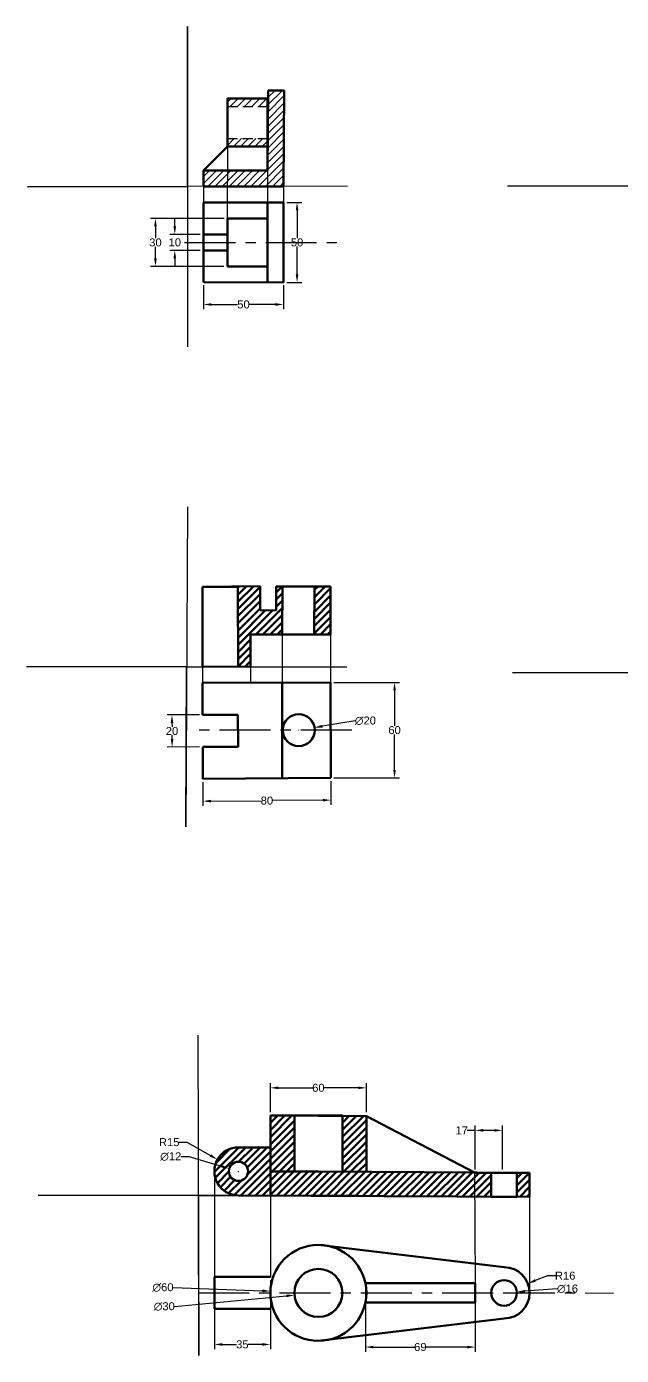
# Model space of a CAD drawing. Header units: millimetres. Extents: x -159 to 750, y -220 to 611.
# Drawn here: x -159 to 212, y -220 to 611 of the extents above; entities that cross this region are included whole.
import ezdxf

# ---------------------------------------------------------------- set-up
doc = ezdxf.new("R2010")
doc.units = ezdxf.units.MM
doc.linetypes.add('CENTER', pattern=[50.8, 31.75, -6.35, 6.35, -6.35])
doc.linetypes.add('HIDDEN', pattern=[9.525, 6.35, -3.175])
for name, color, linetype in [('CENTRE', 8, 'CENTER'), ('DIM', 12, 'Continuous'), ('HIDDEN', 101, 'HIDDEN'), ('PROJECTIN', 101, 'Continuous')]:
    doc.layers.add(name, color=color, linetype=linetype)
doc.layers.add('OBJECT', color=250, linetype='Continuous', lineweight=50)
doc.styles.get("Standard").update_dxf_attribs({"font": 'arial.ttf'})
doc.dimstyles.new('kunal', dxfattribs={"dimtxt": 5, "dimasz": 5, "dimexe": 3, "dimexo": 2, "dimgap": 0.09, "dimtad": 0, "dimtih": 1, "dimtoh": 1, "dimdec": 0, "dimzin": 0, "dimdsep": 46, "dimtxsty": 'Standard', "dimcen": 0.09, "dimadec": 0, "dimazin": 0, "dimtfac": 1, "dimtdec": 0, "dimtofl": 0, "dimtmove": 0, "dimatfit": 3, "dimfxl": 1, "dimtolj": 1, "dimtzin": 0, "dimarcsym": 0})

# ---------------------------------------------------------------- blocks, each defined once
blk = doc.blocks.new('*D22')
at = {"layer": 'Defpoints', "color": 0, "transparency": 16777216}
for p in [(8.11, -181.95), (37.98, -179.13)]:
    blk.add_point(p, dxfattribs=at)
at = {"layer": 'DIM', "color": 0, "lineweight": -2, "transparency": 16777216}
for p, q in [((-66.85, -189.03), (3.13, -182.42)), ((22.96, -180.54), (23.14, -180.54)), ((23.05, -180.63), (23.05, -180.45))]:
    blk.add_line(p, q, dxfattribs=at)
at = {"layer": 'DIM', "color": 0, "transparency": 16777216}
blk.add_solid([(3.06, -181.59), (3.21, -183.25), (8.11, -181.95)], dxfattribs=at)
at = {"layer": 'DIM', "color": 0, "transparency": 16777216, "insert": (-73.23, -189.03), "char_height": 5, "attachment_point": 5}
blk.add_mtext('\\A1;∅30', dxfattribs=at)
blk = doc.blocks.new('*D23')
at = {"layer": 'Defpoints', "color": 0, "transparency": 16777216}
for p in [(-6.93, -179.43), (53.02, -181.66)]:
    blk.add_point(p, dxfattribs=at)
at = {"layer": 'DIM', "color": 0, "lineweight": -2, "transparency": 16777216}
for p, q in [((-67.67, -177.17), (-11.93, -179.24)), ((22.96, -180.54), (23.14, -180.54)), ((23.05, -180.63), (23.05, -180.45))]:
    blk.add_line(p, q, dxfattribs=at)
at = {"layer": 'DIM', "color": 0, "transparency": 16777216}
blk.add_solid([(-11.9, -178.41), (-11.96, -180.07), (-6.93, -179.43)], dxfattribs=at)
at = {"layer": 'DIM', "color": 0, "transparency": 16777216, "insert": (-74.05, -177.17), "char_height": 5, "attachment_point": 5}
blk.add_mtext('\\A1;∅60', dxfattribs=at)
blk = doc.blocks.new('*D24')
at = {"layer": 'Defpoints', "color": 0, "transparency": 16777216}
for p in [(131.07, -181.15), (147.02, -179.93)]:
    blk.add_point(p, dxfattribs=at)
at = {"layer": 'DIM', "color": 0, "lineweight": -2, "transparency": 16777216}
for p, q in [((138.96, -180.54), (139.14, -180.54)), ((139.05, -180.63), (139.05, -180.45)), ((172.29, -177.99), (152.01, -179.55))]:
    blk.add_line(p, q, dxfattribs=at)
at = {"layer": 'DIM', "color": 0, "transparency": 16777216}
blk.add_solid([(151.94, -178.71), (152.07, -180.38), (147.02, -179.93)], dxfattribs=at)
at = {"layer": 'DIM', "color": 0, "transparency": 16777216, "insert": (178.68, -177.99), "char_height": 5, "attachment_point": 5}
blk.add_mtext('\\A1;∅16', dxfattribs=at)
blk = doc.blocks.new('*D25')
at = {"layer": 'Defpoints', "color": 0, "transparency": 16777216}
for p in [(139.05, -180.54), (153.92, -174.65)]:
    blk.add_point(p, dxfattribs=at)
at = {"layer": 'DIM', "color": 0, "lineweight": -2, "transparency": 16777216}
for p, q in [((166.15, -169.81), (158.57, -172.81)), ((171.15, -169.81), (166.15, -169.81)), ((138.96, -180.54), (139.14, -180.54)), ((139.05, -180.63), (139.05, -180.45))]:
    blk.add_line(p, q, dxfattribs=at)
at = {"layer": 'DIM', "color": 0, "transparency": 16777216}
blk.add_solid([(158.26, -172.04), (158.88, -173.58), (153.92, -174.65)], dxfattribs=at)
at = {"layer": 'DIM', "color": 0, "transparency": 16777216, "insert": (177.21, -169.81), "char_height": 5, "attachment_point": 5}
blk.add_mtext('\\A1;R16', dxfattribs=at)
blk = doc.blocks.new('*D26')
at = {"layer": 'Defpoints', "color": 0, "transparency": 16777216}
for p in [(52.44, -174.54), (121.05, -174.54), (121.05, -214.39)]:
    blk.add_point(p, dxfattribs=at)
at = {"layer": 'DIM', "color": 0, "lineweight": -2, "transparency": 16777216}
for p, q in [((52.44, -176.54), (52.44, -217.39)), ((121.05, -176.54), (121.05, -217.39)), ((57.44, -214.39), (83.05, -214.39)), ((116.05, -214.39), (90.43, -214.39))]:
    blk.add_line(p, q, dxfattribs=at)
at = {"layer": 'DIM', "color": 0, "transparency": 16777216}
for points in [[(57.44, -213.56), (57.44, -215.22), (52.44, -214.39)], [(116.05, -213.56), (116.05, -215.22), (121.05, -214.39)]]:
    blk.add_solid(points, dxfattribs=at)
at = {"layer": 'DIM', "color": 0, "transparency": 16777216, "insert": (86.74, -214.39), "char_height": 5, "attachment_point": 5}
blk.add_mtext('\\A1;69', dxfattribs=at)
blk = doc.blocks.new('*D27')
at = {"layer": 'Defpoints', "color": 0, "transparency": 16777216}
for p in [(-41.95, -170.56), (-6.95, -170.56), (-41.95, -212.75)]:
    blk.add_point(p, dxfattribs=at)
at = {"layer": 'DIM', "color": 0, "lineweight": -2, "transparency": 16777216}
for p, q in [((-41.95, -172.56), (-41.95, -215.75)), ((-6.95, -172.56), (-6.95, -215.75)), ((-36.95, -212.75), (-28.14, -212.75)), ((-11.95, -212.75), (-20.77, -212.75))]:
    blk.add_line(p, q, dxfattribs=at)
at = {"layer": 'DIM', "color": 0, "transparency": 16777216}
for points in [[(-36.95, -211.92), (-36.95, -213.59), (-41.95, -212.75)], [(-11.95, -211.92), (-11.95, -213.59), (-6.95, -212.75)]]:
    blk.add_solid(points, dxfattribs=at)
at = {"layer": 'DIM', "color": 0, "transparency": 16777216, "insert": (-24.45, -212.75), "char_height": 5, "attachment_point": 5}
blk.add_mtext('\\A1;35', dxfattribs=at)
blk = doc.blocks.new('*D28')
at = {"layer": 'Defpoints', "color": 0, "transparency": 16777216}
for p in [(-32.65, -102.9), (-21.15, -106.33)]:
    blk.add_point(p, dxfattribs=at)
at = {"layer": 'DIM', "color": 0, "lineweight": -2, "transparency": 16777216}
for p, q in [((-62.84, -95.37), (-57.84, -95.37)), ((-57.84, -95.37), (-37.44, -101.46)), ((-26.99, -104.61), (-26.81, -104.61)), ((-26.9, -104.7), (-26.9, -104.52))]:
    blk.add_line(p, q, dxfattribs=at)
at = {"layer": 'DIM', "color": 0, "transparency": 16777216}
blk.add_solid([(-37.2, -100.67), (-37.68, -102.26), (-32.65, -102.9)], dxfattribs=at)
at = {"layer": 'DIM', "color": 0, "transparency": 16777216, "insert": (-69.2, -95.37), "char_height": 5, "attachment_point": 5}
blk.add_mtext('\\A1;∅12', dxfattribs=at)
blk = doc.blocks.new('*D29')
at = {"layer": 'Defpoints', "color": 0, "transparency": 16777216}
for p in [(-40, -97.2), (-26.95, -104.61)]:
    blk.add_point(p, dxfattribs=at)
at = {"layer": 'DIM', "color": 0, "lineweight": -2, "transparency": 16777216}
for p, q in [((-64.07, -86.37), (-59.07, -86.37)), ((-59.07, -86.37), (-44.34, -94.73)), ((-27.04, -104.61), (-26.86, -104.61)), ((-26.95, -104.7), (-26.95, -104.52))]:
    blk.add_line(p, q, dxfattribs=at)
at = {"layer": 'DIM', "color": 0, "transparency": 16777216}
blk.add_solid([(-43.93, -94.01), (-44.75, -95.46), (-40, -97.2)], dxfattribs=at)
at = {"layer": 'DIM', "color": 0, "transparency": 16777216, "insert": (-70.15, -86.37), "char_height": 5, "attachment_point": 5}
blk.add_mtext('\\A1;R15', dxfattribs=at)
blk = doc.blocks.new('*D30')
at = {"layer": 'Defpoints', "color": 0, "transparency": 16777216}
for p in [(53.05, -52.42), (-6.95, -69.68), (53.05, -69.68)]:
    blk.add_point(p, dxfattribs=at)
at = {"layer": 'DIM', "color": 0, "lineweight": -2, "transparency": 16777216}
for p, q in [((-6.95, -67.68), (-6.95, -49.42)), ((53.05, -67.68), (53.05, -49.42)), ((-1.95, -52.42), (19.37, -52.42)), ((48.05, -52.42), (26.72, -52.42))]:
    blk.add_line(p, q, dxfattribs=at)
at = {"layer": 'DIM', "color": 0, "transparency": 16777216}
for points in [[(-1.95, -51.59), (-1.95, -53.26), (-6.95, -52.42)], [(48.05, -51.59), (48.05, -53.26), (53.05, -52.42)]]:
    blk.add_solid(points, dxfattribs=at)
at = {"layer": 'DIM', "color": 0, "transparency": 16777216, "insert": (23.05, -52.42), "char_height": 5, "attachment_point": 5}
blk.add_mtext('\\A1;60', dxfattribs=at)
blk = doc.blocks.new('*D31')
at = {"layer": 'Defpoints', "color": 0, "transparency": 16777216}
for p in [(121.05, -79), (121.05, -105.54), (138.05, -105.54)]:
    blk.add_point(p, dxfattribs=at)
at = {"layer": 'DIM', "color": 0, "lineweight": -2, "transparency": 16777216}
for p, q in [((121.05, -79), (116.05, -79)), ((121.05, -103.54), (121.05, -76)), ((133.05, -79), (126.05, -79)), ((138.05, -103.54), (138.05, -76))]:
    blk.add_line(p, q, dxfattribs=at)
at = {"layer": 'DIM', "color": 0, "transparency": 16777216}
for points in [[(126.05, -78.16), (126.05, -79.83), (121.05, -79)], [(133.05, -78.16), (133.05, -79.83), (138.05, -79)]]:
    blk.add_solid(points, dxfattribs=at)
at = {"layer": 'DIM', "color": 0, "transparency": 16777216, "insert": (112.61, -79), "char_height": 5, "attachment_point": 5}
blk.add_mtext('\\A1;17', dxfattribs=at)
blk = doc.blocks.new('*D41')
at = {"layer": 'Defpoints', "color": 0, "transparency": 16777216}
for p in [(30.78, 141.24), (-49.22, 140.57), (30.89, 127.35)]:
    blk.add_point(p, dxfattribs=at)
at = {"layer": 'DIM', "color": 0, "lineweight": -2, "transparency": 16777216}
for p, q in [((-49.2, 138.57), (-49.08, 123.68)), ((30.79, 139.24), (30.92, 124.35)), ((-44.1, 126.72), (-12.77, 126.99)), ((25.89, 127.31), (-5.44, 127.05))]:
    blk.add_line(p, q, dxfattribs=at)
at = {"layer": 'DIM', "color": 0, "transparency": 16777216}
for points in [[(-44.11, 127.56), (-44.1, 125.89), (-49.1, 126.68)], [(25.89, 128.14), (25.9, 126.48), (30.89, 127.35)]]:
    blk.add_solid(points, dxfattribs=at)
at = {"layer": 'DIM', "color": 0, "transparency": 16777216, "insert": (-9.11, 127.02), "char_height": 5, "attachment_point": 5}
blk.add_mtext('\\A1;80', dxfattribs=at)
blk = doc.blocks.new('*D42')
at = {"layer": 'Defpoints', "color": 0, "transparency": 16777216}
for p in [(0.88, 169.41), (20.61, 172.7)]:
    blk.add_point(p, dxfattribs=at)
at = {"layer": 'DIM', "color": 0, "lineweight": -2, "transparency": 16777216}
for p, q in [((46.03, 176.93), (25.54, 173.52)), ((10.66, 171.06), (10.84, 171.06)), ((10.75, 170.97), (10.75, 171.15))]:
    blk.add_line(p, q, dxfattribs=at)
at = {"layer": 'DIM', "color": 0, "transparency": 16777216}
blk.add_solid([(25.41, 174.34), (25.68, 172.7), (20.61, 172.7)], dxfattribs=at)
at = {"layer": 'DIM', "color": 0, "transparency": 16777216, "insert": (52.41, 176.93), "char_height": 5, "attachment_point": 5}
blk.add_mtext('\\A1;∅20', dxfattribs=at)
blk = doc.blocks.new('*D43')
at = {"layer": 'Defpoints', "color": 0, "transparency": 16777216}
for p in [(30.72, 200.87), (30.78, 141.24), (70.63, 141.24)]:
    blk.add_point(p, dxfattribs=at)
at = {"layer": 'DIM', "color": 0, "lineweight": -2, "transparency": 16777216}
for p, q in [((32.72, 200.87), (73.63, 200.87)), ((70.63, 195.87), (70.63, 173.7)), ((70.63, 146.24), (70.63, 168.41)), ((32.78, 141.24), (73.63, 141.24))]:
    blk.add_line(p, q, dxfattribs=at)
at = {"layer": 'DIM', "color": 0, "transparency": 16777216}
for points in [[(69.79, 195.87), (71.46, 195.87), (70.63, 200.87)], [(69.79, 146.24), (71.46, 146.24), (70.63, 141.24)]]:
    blk.add_solid(points, dxfattribs=at)
at = {"layer": 'DIM', "color": 0, "transparency": 16777216, "insert": (70.63, 171.06), "char_height": 5, "attachment_point": 5}
blk.add_mtext('\\A1;60', dxfattribs=at)
blk = doc.blocks.new('*D44')
at = {"layer": 'Defpoints', "color": 0, "transparency": 16777216}
for p in [(-49.26, 180.66), (-68.35, 160.48), (-49.17, 160.57)]:
    blk.add_point(p, dxfattribs=at)
at = {"layer": 'DIM', "color": 0, "lineweight": -2, "transparency": 16777216}
for p, q in [((-51.26, 180.65), (-71.44, 180.56)), ((-68.42, 175.57), (-68.4, 173.17)), ((-68.37, 165.48), (-68.38, 167.88)), ((-51.17, 160.56), (-71.35, 160.47))]:
    blk.add_line(p, q, dxfattribs=at)
at = {"layer": 'DIM', "color": 0, "transparency": 16777216}
for points in [[(-67.58, 175.58), (-69.25, 175.57), (-68.44, 180.57)], [(-67.54, 165.49), (-69.2, 165.48), (-68.35, 160.48)]]:
    blk.add_solid(points, dxfattribs=at)
at = {"layer": 'DIM', "color": 0, "transparency": 16777216, "insert": (-68.39, 170.53), "char_height": 5, "attachment_point": 5}
blk.add_mtext('\\A1;20', dxfattribs=at)
blk = doc.blocks.new('*D45')
at = {"layer": 'Defpoints', "color": 0, "transparency": 16777216}
for p in [(-48.75, 450.99), (1.25, 450.99), (1.25, 437.03)]:
    blk.add_point(p, dxfattribs=at)
at = {"layer": 'DIM', "color": 0, "lineweight": -2, "transparency": 16777216}
for p, q in [((-48.75, 448.99), (-48.75, 434.03)), ((1.25, 448.99), (1.25, 434.03)), ((-43.75, 437.03), (-27.41, 437.03)), ((-3.75, 437.03), (-20.08, 437.03))]:
    blk.add_line(p, q, dxfattribs=at)
at = {"layer": 'DIM', "color": 0, "transparency": 16777216}
for points in [[(-43.75, 437.87), (-43.75, 436.2), (-48.75, 437.03)], [(-3.75, 437.87), (-3.75, 436.2), (1.25, 437.03)]]:
    blk.add_solid(points, dxfattribs=at)
at = {"layer": 'DIM', "color": 0, "transparency": 16777216, "insert": (-23.75, 437.03), "char_height": 5, "attachment_point": 5}
blk.add_mtext('\\A1;50', dxfattribs=at)
blk = doc.blocks.new('*D46')
at = {"layer": 'Defpoints', "color": 0, "transparency": 16777216}
for p in [(1.25, 500.79), (1.25, 450.79), (9.73, 450.79)]:
    blk.add_point(p, dxfattribs=at)
at = {"layer": 'DIM', "color": 0, "lineweight": -2, "transparency": 16777216}
for p, q in [((3.25, 500.79), (12.73, 500.79)), ((9.73, 495.79), (9.73, 478.43)), ((9.73, 455.79), (9.73, 473.15)), ((3.25, 450.79), (12.73, 450.79))]:
    blk.add_line(p, q, dxfattribs=at)
at = {"layer": 'DIM', "color": 0, "transparency": 16777216}
for points in [[(8.9, 495.79), (10.56, 495.79), (9.73, 500.79)], [(8.9, 455.79), (10.56, 455.79), (9.73, 450.79)]]:
    blk.add_solid(points, dxfattribs=at)
at = {"layer": 'DIM', "color": 0, "transparency": 16777216, "insert": (9.73, 475.79), "char_height": 5, "attachment_point": 5}
blk.add_mtext('\\A1;50', dxfattribs=at)
blk = doc.blocks.new('*D47')
at = {"layer": 'Defpoints', "color": 0, "transparency": 16777216}
for p in [(-48.75, 480.84), (-66.66, 470.84), (-48.75, 470.84)]:
    blk.add_point(p, dxfattribs=at)
at = {"layer": 'DIM', "color": 0, "lineweight": -2, "transparency": 16777216}
for p, q in [((-66.66, 485.84), (-66.66, 490.84)), ((-50.75, 480.84), (-69.66, 480.84)), ((-50.75, 470.84), (-69.66, 470.84)), ((-66.66, 465.84), (-66.66, 460.84))]:
    blk.add_line(p, q, dxfattribs=at)
at = {"layer": 'DIM', "color": 0, "transparency": 16777216}
for points in [[(-67.5, 485.84), (-65.83, 485.84), (-66.66, 480.84)], [(-67.5, 465.84), (-65.83, 465.84), (-66.66, 470.84)]]:
    blk.add_solid(points, dxfattribs=at)
at = {"layer": 'DIM', "color": 0, "transparency": 16777216, "insert": (-66.66, 475.84), "char_height": 5, "attachment_point": 5}
blk.add_mtext('\\A1;10', dxfattribs=at)
blk = doc.blocks.new('*D48')
at = {"layer": 'Defpoints', "color": 0, "transparency": 16777216}
for p in [(-33.75, 490.77), (-78.75, 460.77), (-34, 460.77)]:
    blk.add_point(p, dxfattribs=at)
at = {"layer": 'DIM', "color": 0, "lineweight": -2, "transparency": 16777216}
for p, q in [((-35.75, 490.77), (-81.75, 490.77)), ((-78.75, 485.77), (-78.75, 478.41)), ((-78.75, 465.77), (-78.75, 473.12)), ((-36, 460.77), (-81.75, 460.77))]:
    blk.add_line(p, q, dxfattribs=at)
at = {"layer": 'DIM', "color": 0, "transparency": 16777216}
for points in [[(-79.58, 485.77), (-77.91, 485.77), (-78.75, 490.77)], [(-79.58, 465.77), (-77.91, 465.77), (-78.75, 460.77)]]:
    blk.add_solid(points, dxfattribs=at)
at = {"layer": 'DIM', "color": 0, "transparency": 16777216, "insert": (-78.75, 475.77), "char_height": 5, "attachment_point": 5}
blk.add_mtext('\\A1;30', dxfattribs=at)

msp = doc.modelspace()

# ---------------------------------------------------------------- hatches: boundary and pattern name
at = {"layer": 'HIDDEN'}
h = msp.add_hatch(dxfattribs=at)
h.set_pattern_fill('ANSI31', color=9)
h.paths.add_polyline_path([(1.77, 570.79), (-8.23, 570.79), (-8.75, 520.68), (-8.75, 510.77), (1.25, 510.79)])
h.paths.add_polyline_path([(-8.75, 565.68), (-33.75, 565.68), (-33.76, 560.68), (-8.75, 560.68)])
h.paths.add_polyline_path([(-8.75, 540.68), (-33.81, 540.68), (-33.82, 535.68), (-8.75, 535.68)])
h.paths.add_polyline_path([(-8.75, 520.68), (-33.86, 520.68), (-33.88, 510.71), (-8.75, 510.77)])
h.paths.add_polyline_path([(-33.86, 520.68), (-48.75, 520.68), (-48.75, 510.68), (-33.88, 510.71)])
at = {"layer": 'OBJECT'}
h = msp.add_hatch(dxfattribs=at)
h.set_pattern_fill('ANSI31', color=9)
h.paths.add_polyline_path([(30.72, 260.87), (20.7, 260.87), (20.46, 230.87), (30.72, 230.87)])
h.paths.add_polyline_path([(0.72, 260.89), (-3.28, 260.89), (-3.38, 245.89), (-13.38, 245.95), (-13.26, 260.95), (-27.26, 260.83), (-27.09, 210.8), (-19.28, 210.85), (-19.28, 230.85), (0.46, 230.86)])
h = msp.add_hatch(dxfattribs=at)
h.set_pattern_fill('ANSI31', color=9)
h.paths.add_polyline_path([(-6.95, -89.68), (-26.95, -89.61, 1), (-26.95, -119.61), (-6.95, -119.61)])
h.paths.add_polyline_path([(-20.9, -104.61, -1), (-32.9, -104.61, -1)], flags=16)
h.paths.add_polyline_path([(8.05, -69.78), (-6.95, -69.68), (-6.95, -89.68), (-6.95, -104.73), (8.05, -104.67)])
h.paths.add_polyline_path([(53.05, -70.08), (38.05, -69.98), (38.17, -104.72), (53.05, -104.82)])
h.paths.add_polyline_path([(131.05, -105.54), (121.05, -105.54), (120.58, -105.3), (23.05, -104.61), (-6.95, -104.73), (-6.95, -119.78), (131.05, -120.43)])
h.paths.add_polyline_path([(155.05, -105.54), (147.05, -105.54), (147.05, -120.5), (155.05, -120.54)])

# ---------------------------------------------------------------- linework, layer by layer
for p, q in [((-58.75, 510.66), (-58.75, 610.66)), ((-58.75, 610.66), (-58.75, 510.66)), ((41.25, 510.88), (-158.75, 510.43)), ((-158.75, 510.43), (-58.75, 510.66)), ((-58.75, 510.66), (-58.75, 410.66)), ((241.25, 510.88), (141.25, 510.88)), ((-58.75, 310.66), (-59.77, 110.66)), ((-59.26, 210.66), (-159.26, 210.66)), ((-59.77, 110.66), (-59.26, 210.66)), ((-59.26, 210.66), (40.74, 210.66)), ((344.34, 207.34), (144.34, 206.9)), ((144.34, 206.9), (244.34, 207.12)), ((-52.3, -19.61), (-51.6, -219.61)), ((-51.95, -119.61), (-151.95, -119.61)), ((-51.6, -219.61), (-51.95, -119.61)), ((-51.95, -119.61), (48.05, -119.61)), ((48.05, -119.61), (-51.95, -119.61))]:
    msp.add_line(p, q)
at = {"layer": 'CENTRE'}
for p, q in [((-60.58, 475.83), (39.42, 475.83)), ((43.89, 171.06), (-56.11, 171.06)), ((-51.95, -180.56), (138.96, -180.54)), ((138.96, -180.54), (207.51, -180.63))]:
    msp.add_line(p, q, dxfattribs=at)
at = {"layer": 'HIDDEN'}
for p, q in [((-33.76, 560.68), (-8.75, 560.68)), ((-33.82, 540.68), (-8.75, 540.68))]:
    msp.add_line(p, q, dxfattribs=at)
at = {"layer": 'OBJECT'}
for p, q in [((-33.75, 565.68), (-33.82, 535.68)), ((-8.75, 565.68), (-33.75, 565.68)), ((-8.23, 570.79), (-8.75, 520.68)), ((-8.75, 550.68), (-8.75, 565.68)), ((1.77, 570.79), (-8.23, 570.79)), ((1.25, 510.79), (1.77, 570.79)), ((-8.75, 535.68), (-8.75, 550.68)), ((-33.82, 535.68), (-48.75, 520.68)), ((-33.82, 535.68), (-8.75, 535.68)), ((-8.75, 520.68), (-8.75, 535.68)), ((-48.75, 510.68), (-48.75, 520.68)), ((-48.75, 520.68), (-8.75, 520.68)), ((-48.75, 510.68), (1.25, 510.79)), ((-48.75, 500.68), (1.25, 500.79)), ((-48.75, 450.99), (-48.75, 500.68)), ((-8.75, 500.77), (-33.75, 500.77)), ((-8.75, 500.77), (-8.75, 450.83)), ((1.25, 500.79), (1.25, 450.79)), ((-33.75, 490.77), (-33.75, 460.77)), ((-33.75, 490.77), (-8.75, 490.77)), ((-33.75, 490.77), (-33.75, 475.77)), ((-33.75, 480.77), (-48.75, 480.84)), ((-48.75, 480.84), (-48.75, 470.84)), ((-33.75, 475.77), (-33.75, 480.77)), ((-48.75, 470.84), (-33.75, 470.84)), ((-33.75, 460.77), (-8.75, 460.77)), ((1.25, 450.79), (-48.75, 450.99)), ((-49.26, 260.66), (-13.26, 260.95)), ((-49.26, 210.66), (-49.26, 260.66)), ((-49.26, 260.66), (-27.26, 260.66)), ((-27.26, 260.66), (-27.09, 210.66)), ((-13.26, 260.95), (-13.38, 245.95)), ((-3.38, 245.89), (-3.28, 260.89)), ((-3.28, 260.89), (30.72, 260.87)), ((0.72, 260.87), (0.46, 230.87)), ((20.72, 260.87), (0.72, 260.87)), ((30.72, 260.87), (10.72, 260.87)), ((10.72, 260.87), (20.72, 260.87)), ((20.46, 230.87), (20.7, 260.87)), ((30.72, 260.87), (30.72, 230.87)), ((-13.38, 245.95), (-3.38, 245.89)), ((30.72, 230.87), (-19.28, 230.85)), ((-19.28, 230.85), (-19.28, 210.85)), ((0.46, 230.87), (20.46, 230.87)), ((-19.28, 210.85), (-49.26, 210.66)), ((-49.26, 200.66), (30.72, 200.87)), ((-49.26, 200.66), (-49.26, 180.66)), ((0.46, 200.87), (0.46, 140.99)), ((30.78, 141.24), (30.72, 200.87)), ((-49.26, 180.66), (-27.26, 180.66)), ((-27.26, 180.66), (-27.17, 160.66)), ((-49.17, 160.57), (-49.22, 140.57)), ((-27.17, 160.66), (-49.17, 160.57)), ((-49.22, 140.57), (30.78, 141.24)), ((-6.95, -89.68), (-6.95, -69.68)), ((-6.95, -69.68), (53.05, -70.08)), ((-6.95, -69.68), (8.05, -69.68)), ((8.05, -69.68), (8.05, -104.67)), ((8.05, -69.68), (38.05, -69.8)), ((38.05, -69.8), (38.17, -104.8)), ((53.05, -70.08), (121.05, -105.54)), ((53.05, -70.08), (53.05, -104.82)), ((-26.95, -89.61), (-6.95, -89.68)), ((-6.95, -89.68), (-6.95, -119.78)), ((-6.95, -104.73), (23.05, -104.61)), ((-6.95, -119.78), (-6.95, -104.73)), ((23.05, -104.61), (155.05, -105.54)), ((155.05, -105.54), (121.05, -105.54)), ((131.05, -120.5), (131.05, -105.54)), ((131.05, -105.54), (131.05, -120.43)), ((155.05, -105.54), (147.05, -105.48)), ((147.05, -105.48), (147.05, -120.5)), ((155.05, -120.54), (155.05, -105.54)), ((-26.95, -119.68), (-26.95, -119.61)), ((-26.95, -119.68), (155.05, -120.54)), ((147.05, -120.5), (131.05, -120.5)), ((23.05, -150.54), (139.05, -164.54)), ((-41.95, -180.56), (-41.95, -170.56)), ((-41.95, -170.56), (-41.95, -180.56)), ((-41.95, -170.56), (-6.95, -170.56)), ((-41.95, -180.56), (-41.95, -190.56)), ((52.44, -174.54), (121.05, -174.54)), ((121.05, -174.54), (121.05, -186.54)), ((-41.95, -190.56), (-6.95, -190.56)), ((121.05, -186.54), (52.44, -186.54)), ((23.05, -210.54), (139.05, -196.54))]:
    msp.add_line(p, q, dxfattribs=at)
for centre, radius in [((10.75, 171.06), 10), ((-26.9, -104.61), 6), ((23.05, -180.54), 30), ((23.05, -180.54), 15), ((139.05, -180.54), 8)]:
    msp.add_circle(centre, radius, dxfattribs=at)
for centre, radius, start, end in [((-26.95, -104.61), 15, 89.5958, 270), ((139.05, -180.54), 16, 270, 90)]:
    msp.add_arc(centre, radius, start, end, dxfattribs=at)
at = {"layer": 'PROJECTIN'}
for p, q in [((-33.82, 535.68), (-33.93, 490.77)), ((-8.75, 520.68), (-8.75, 500.68)), ((-48.75, 510.68), (-48.75, 500.68)), ((1.25, 510.79), (1.25, 500.79)), ((0.46, 230.87), (0.46, 200.87)), ((30.72, 230.87), (30.72, 200.87)), ((-49.26, 210.66), (-49.26, 200.66)), ((-19.28, 210.85), (-19.28, 200.85)), ((-41.95, -104.56), (-41.95, -170.56)), ((120.58, -105.3), (121.05, -174.54)), ((-6.95, -119.61), (-6.95, -170.56)), ((155.05, -120.54), (155.05, -180.54))]:
    msp.add_line(p, q, dxfattribs=at)

# ---------------------------------------------------------------- dimensions: what is measured, and where the dimension line sits
at = {"layer": 'DIM'}
for p1, p2, distance, picture, middle in [((1.25, 500.79), (1.25, 450.79), 8.48, '*D46', (9.73, 475.79)), ((-49.26, 180.66), (-49.17, 160.57), -19.18, '*D44', (-68.39, 170.53)), ((-49.22, 140.57), (30.78, 141.24), -13.89, '*D41', (-9.11, 127.02))]:
    dim = msp.add_aligned_dim(p1=p1, p2=p2, distance=distance, dimstyle='kunal', dxfattribs=at)
    dim.commit()
    dim.dimension.update_dxf_attribs({"geometry": picture, "text_midpoint": middle})
for base, p1, p2, picture, middle in [((-78.75, 460.77), (-33.75, 490.77), (-34, 460.77), '*D48', (-78.75, 475.77)), ((-66.66, 470.84), (-48.75, 480.84), (-48.75, 470.84), '*D47', (-66.66, 475.84)), ((70.63, 141.24), (30.72, 200.87), (30.78, 141.24), '*D43', (70.63, 171.06))]:
    dim = msp.add_linear_dim(base=base, p1=p1, p2=p2, angle=90, dimstyle='kunal', dxfattribs=at)
    dim.commit()
    dim.dimension.update_dxf_attribs({"geometry": picture, "text_midpoint": middle})
for base, p1, p2, picture, middle in [((1.25, 437.03), (-48.75, 450.99), (1.25, 450.99), '*D45', (-23.75, 437.03)), ((53.05, -52.42), (-6.95, -69.68), (53.05, -69.68), '*D30', (23.05, -52.42)), ((121.05, -79), (138.05, -105.54), (121.05, -105.54), '*D31', (112.61, -79)), ((-41.95, -212.75), (-6.95, -170.56), (-41.95, -170.56), '*D27', (-24.45, -212.75)), ((121.05, -214.39), (52.44, -174.54), (121.05, -174.54), '*D26', (86.74, -214.39))]:
    dim = msp.add_linear_dim(base=base, p1=p1, p2=p2, dimstyle='kunal', dxfattribs=at)
    dim.commit()
    dim.dimension.update_dxf_attribs({"geometry": picture, "text_midpoint": middle})
for p1, p2, picture, middle in [((0.88, 169.41), (20.61, 172.7), '*D42', (46.03, 176.93)), ((-21.15, -106.33), (-32.65, -102.9), '*D28', (-69.2, -95.37)), ((53.02, -181.66), (-6.93, -179.43), '*D23', (-67.67, -177.17)), ((37.98, -179.13), (8.11, -181.95), '*D22', (-66.85, -189.03)), ((131.07, -181.15), (147.02, -179.93), '*D24', (172.29, -177.99))]:
    dim = msp.add_diameter_dim_2p(p1=p1, p2=p2, dimstyle='kunal', dxfattribs=at)
    dim.commit()
    dim.dimension.update_dxf_attribs({"geometry": picture, "text_midpoint": middle, "dimtype": 163})
for center, mpoint, picture, middle in [((-26.95, -104.61), (-40, -97.2), '*D29', (-70.15, -86.37)), ((139.05, -180.54), (153.92, -174.65), '*D25', (177.21, -169.81))]:
    dim = msp.add_radius_dim(center=center, mpoint=mpoint, dimstyle='kunal', dxfattribs=at)
    dim.commit()
    dim.dimension.update_dxf_attribs({"geometry": picture, "text_midpoint": middle, "dimtype": 164})

doc.saveas('drawing.dxf')
